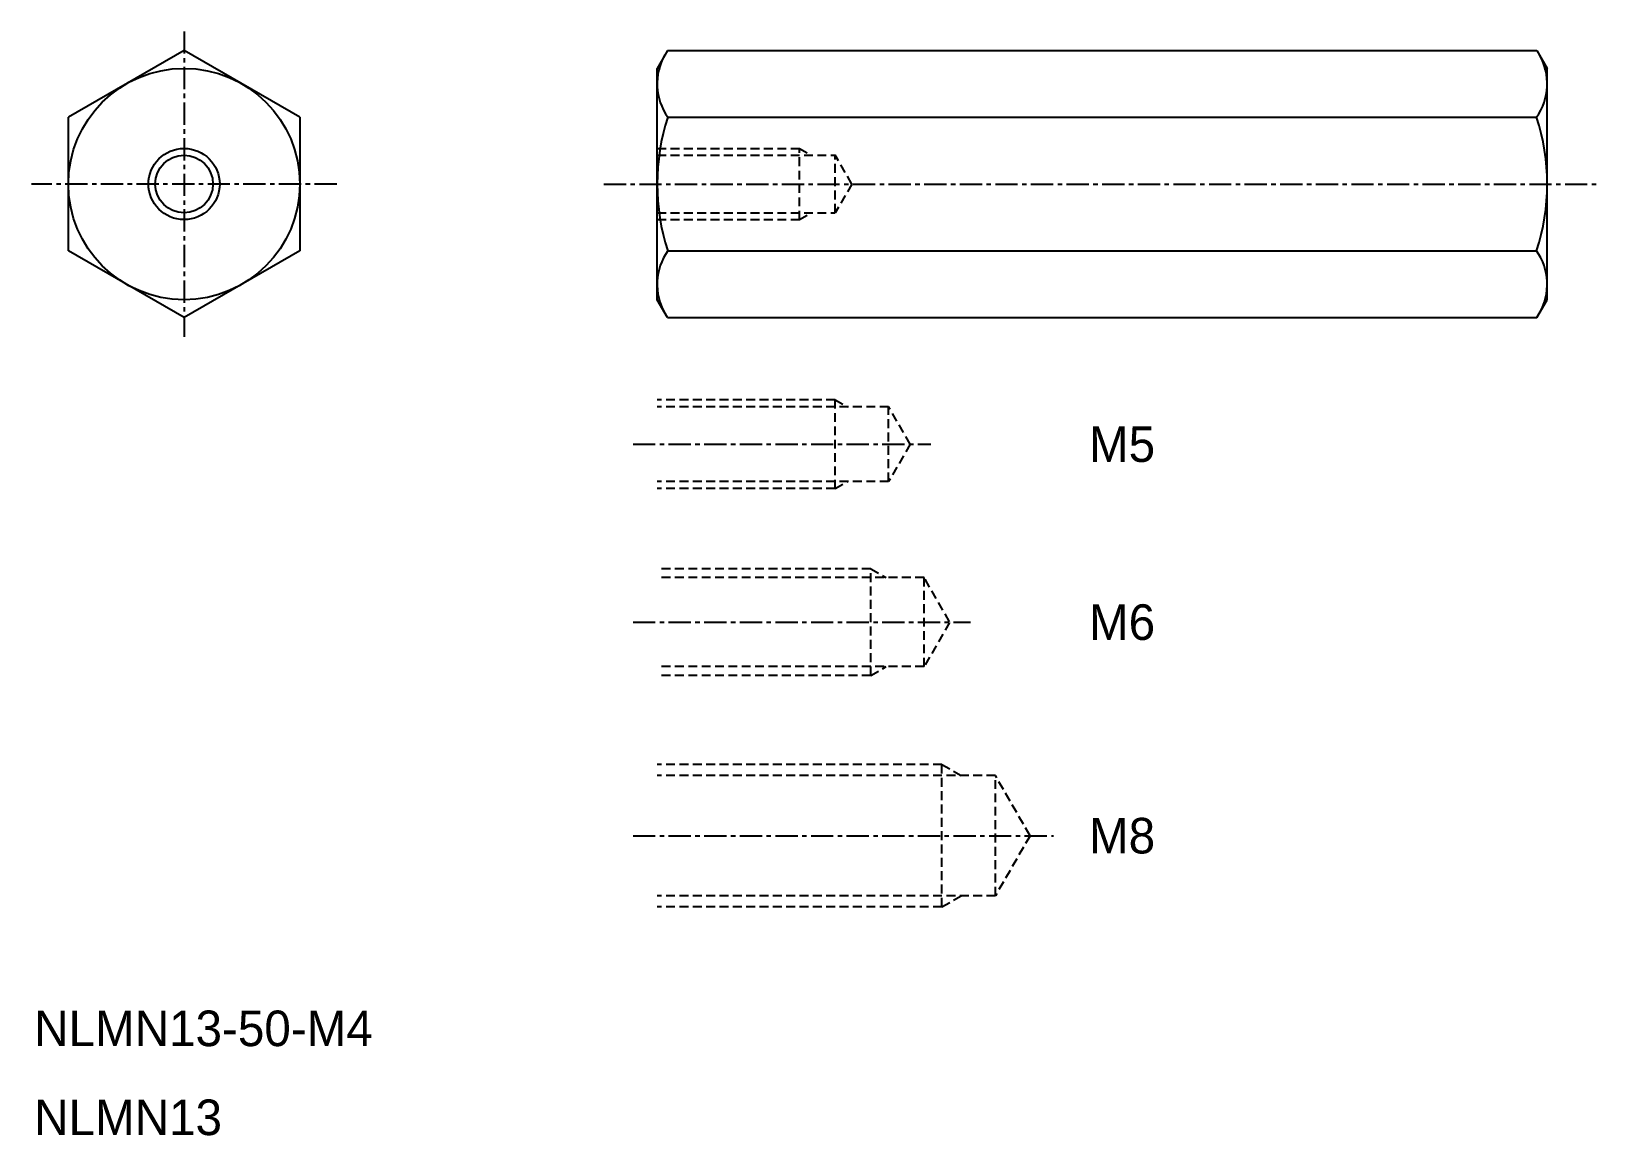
# Model space of a CAD drawing. Extents: x -88.7 to -0.6, y -533.9 to -471.9.
import ezdxf
from ezdxf.enums import TextEntityAlignment as Align

# ---------------------------------------------------------------- set-up
doc = ezdxf.new("R2010")
doc.units = 0
doc.linetypes.add('CENTER', pattern=[2, 1.25, -0.25, 0.25, -0.25])
doc.linetypes.add('DASHED', pattern=[0.75, 0.5, -0.25])
doc.layers.get('0').update_dxf_attribs({"linetype": 'CONTINUOUS'})
doc.layers.add('CENTER', color=1, linetype='CENTER')

msp = doc.modelspace()

# ---------------------------------------------------------------- linework, layer by layer
at = {"color": 7, "linetype": 'CONTINUOUS'}
for p, q in [((-80.157, -472.961), (-86.657, -476.714)), ((-73.657, -476.714), (-80.157, -472.961)), ((-52.998, -472.961), (-53.579, -473.966)), ((-52.998, -472.961), (-4.16, -472.961)), ((-4.16, -472.961), (-3.579, -473.966)), ((-53.579, -486.966), (-53.579, -473.966)), ((-3.579, -486.966), (-3.579, -473.966)), ((-86.657, -484.219), (-86.657, -476.714)), ((-73.657, -476.714), (-73.657, -484.219)), ((-52.983, -476.714), (-4.175, -476.714)), ((-3.579, -484.466), (-3.579, -476.466)), ((-53.579, -483.616), (-53.579, -477.316)), ((-80.157, -487.972), (-86.657, -484.219)), ((-73.657, -484.219), (-80.157, -487.972)), ((-52.983, -484.219), (-4.175, -484.219)), ((-52.998, -487.972), (-53.579, -486.966)), ((-4.16, -487.972), (-3.579, -486.966)), ((-52.998, -487.972), (-4.16, -487.972))]:
    msp.add_line(p, q, dxfattribs=at)
at = {"color": 3, "linetype": 'DASHED'}
for p, q in [((-53.579, -478.466), (-45.579, -478.466)), ((-45.579, -482.466), (-45.579, -478.466)), ((-45.579, -478.466), (-44.923, -478.845)), ((-53.579, -478.845), (-43.579, -478.845)), ((-43.579, -482.087), (-43.579, -478.845)), ((-42.643, -480.466), (-43.579, -478.845)), ((-42.643, -480.466), (-43.579, -482.087)), ((-53.579, -482.087), (-43.579, -482.087)), ((-45.579, -482.466), (-44.923, -482.087)), ((-53.579, -482.466), (-45.579, -482.466)), ((-43.579, -492.585), (-53.579, -492.585)), ((-43.579, -492.585), (-42.886, -492.985)), ((-43.579, -497.585), (-43.579, -492.585)), ((-40.579, -492.985), (-53.579, -492.985)), ((-40.579, -497.185), (-40.579, -492.985)), ((-39.367, -495.085), (-40.579, -492.985)), ((-39.367, -495.085), (-40.579, -497.185)), ((-40.579, -497.185), (-53.579, -497.185)), ((-43.579, -497.585), (-42.886, -497.185)), ((-43.579, -497.585), (-53.579, -497.585)), ((-41.579, -502.085), (-53.579, -502.085)), ((-41.579, -502.085), (-40.713, -502.585)), ((-41.579, -508.085), (-41.579, -502.085)), ((-38.579, -502.585), (-53.579, -502.585)), ((-37.15, -505.06), (-38.579, -502.585)), ((-38.579, -507.585), (-38.579, -502.585)), ((-37.15, -505.11), (-38.579, -507.585)), ((-38.579, -507.585), (-53.579, -507.585)), ((-41.579, -508.085), (-40.713, -507.585)), ((-41.579, -508.085), (-53.579, -508.085)), ((-37.579, -513.085), (-53.579, -513.085)), ((-34.579, -513.71), (-53.579, -513.71)), ((-37.579, -513.085), (-36.497, -513.71)), ((-37.579, -521.085), (-37.579, -513.085)), ((-32.63, -517.085), (-34.579, -513.71)), ((-34.579, -520.46), (-34.579, -513.71)), ((-32.63, -517.085), (-34.579, -520.46)), ((-34.579, -520.46), (-53.579, -520.46)), ((-37.579, -521.085), (-36.497, -520.46)), ((-37.579, -521.085), (-53.579, -521.085))]:
    msp.add_line(p, q, dxfattribs=at)
at = {"color": 7, "linetype": 'CONTINUOUS'}
for radius in [6.5, 1.621]:
    msp.add_circle((-80.157, -480.466), radius, dxfattribs=at)
at = {"color": 3, "linetype": 'CONTINUOUS'}
msp.add_circle((-80.157, -480.466), 2, dxfattribs=at)
at = {"color": 7, "linetype": 'CONTINUOUS'}
for centre, radius, start, end in [((-50.329, -474.837), 3.25, 150, 215.26439), ((-6.829, -474.837), 3.25, 324.73561, 30), ((-41.474, -480.466), 12.105, 161.94029, 198.05972), ((-15.684, -480.466), 12.105, 341.94028, 18.05971), ((-50.329, -486.096), 3.25, 144.7356, 210), ((-6.829, -486.096), 3.25, 330, 35.2644)]:
    msp.add_arc(centre, radius, start, end, dxfattribs=at)
at = {"layer": 'CENTER', "color": 1, "linetype": 'CENTER'}
for p, q in [((-80.157, -471.888), (-80.157, -489.044)), ((-71.579, -480.466), (-88.735, -480.466)), ((-56.579, -480.466), (-0.579, -480.466)), ((-54.936, -495.085), (-38.212, -495.085)), ((-54.936, -505.085), (-35.981, -505.085)), ((-54.936, -517.085), (-31.321, -517.085))]:
    msp.add_line(p, q, dxfattribs=at)

# ---------------------------------------------------------------- texts
at = {"color": 7, "linetype": 'CONTINUOUS'}
for s, p in [('M5', (-29.321, -495.085)), ('M6', (-29.321, -505.085)), ('M8', (-29.321, -517.085))]:
    msp.add_text(s, height=2, dxfattribs=at).set_placement(p, align=Align.MIDDLE_LEFT)
for s, p in [('NLMN13-50-M4', (-88.579, -528.912)), ('NLMN13', (-88.579, -533.912))]:
    msp.add_text(s, height=2, dxfattribs=at).set_placement(p)

doc.saveas('drawing.dxf')
